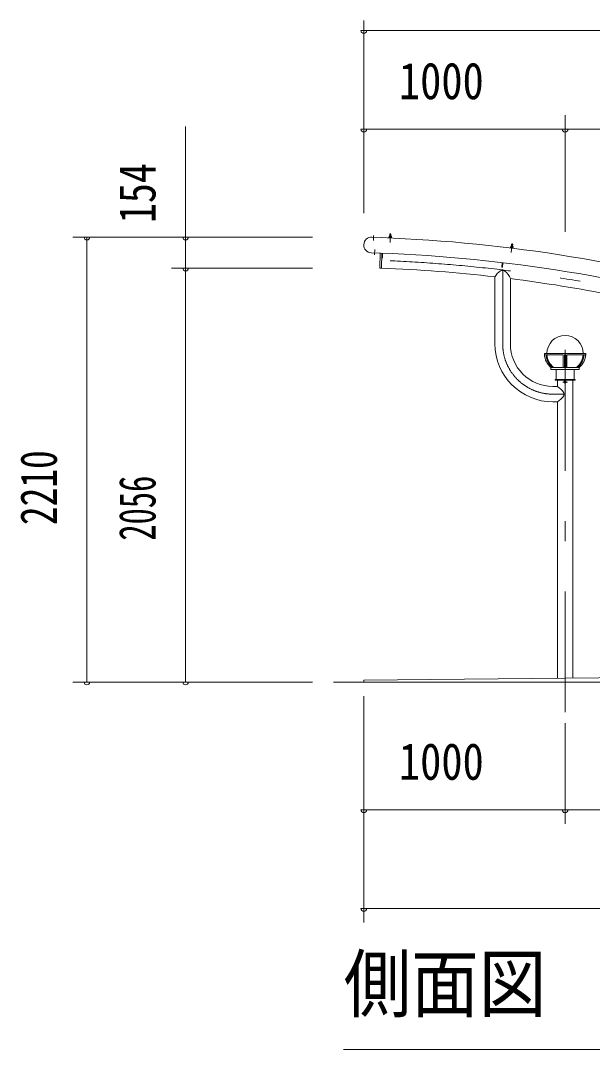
# Model space of a CAD drawing. Units: millimetres, scale not verified, with parts at other scales. Extents: x -32484 to 32484, y -14700 to 14700.
# Drawn here: x 4066 to 6907, y 1303 to 6414 of the extents above; entities that cross this region are included whole.
import ezdxf
from ezdxf.enums import TextEntityAlignment as Align

# ---------------------------------------------------------------- set-up
doc = ezdxf.new("R2010")
doc.units = ezdxf.units.MM
doc.header["$LTSCALE"] = 50
doc.linetypes.add('USER3', pattern=[24, 12, -5, 2, -5])
for name, color, linetype, lineweight in [('0-0_0', 7, 'Continuous', 18), ('0-2_1-0BOLD', 7, 'Continuous', 18), ('0-3_1-2CENTER', 3, 'USER3', 18), ('0-4_1-4THIN', 4, 'Continuous', 18), ('0-5_1-5DIM', 3, 'Continuous', 18)]:
    doc.layers.add(name, color=color, linetype=linetype, lineweight=lineweight)
doc.styles.add('ＭＳ ゴシック', font='')
doc.styles.get('ＭＳ ゴシック').set_extended_font_data('MS Gothic')

# ---------------------------------------------------------------- blocks, each defined once
blk = doc.blocks.new('ledl')
at = {"layer": '0-0_0'}
for p, q in [((14388.17, 13926.97), (14183.17, 13926.97)), ((14183.17, 13920.97), (14183.17, 13926.97)), ((14276.67, 13920.97), (14183.17, 13920.97)), ((14276.67, 13920.97), (14276.67, 13856.97)), ((14288.67, 13920.97), (14282.67, 13920.97)), ((14282.67, 13920.97), (14282.67, 13856.97)), ((14288.67, 13920.97), (14288.67, 13856.97)), ((14388.17, 13920.97), (14294.67, 13920.97)), ((14294.67, 13920.97), (14294.67, 13856.97)), ((14388.17, 13920.97), (14388.17, 13926.97)), ((14355.67, 13846.97), (14355.67, 13856.97)), ((14215.67, 13846.97), (14355.67, 13846.97)), ((14240.67, 13796.97), (14240.67, 13846.97)), ((14330.67, 13796.97), (14330.67, 13846.97)), ((14240.67, 13796.97), (14330.67, 13796.97))]:
    blk.add_line(p, q, dxfattribs=at)
blk.add_lwpolyline([(14215.67, 13846.97), (14215.67, 13856.97), (14355.67, 13856.97)], dxfattribs=at)
for start, end in [(0, 180), (183.82255, 231.05756), (308.94244, 356.17745)]:
    blk.add_arc((14285.67, 13926.97), 90, start, end, dxfattribs=at)
for centre, major_axis, start_param, end_param in [((14285.67, 13926.97), (102.47, 6.5), 3.1362923, 3.9034857), ((14293.67, 13926.97), (102.47, 6.5), 3.1362923, 3.9034857), ((14277.67, 13926.97), (-102.47, 6.5), 2.3796996, 3.146893), ((14285.67, 13926.97), (-102.47, 6.5), 2.3796996, 3.146893)]:
    blk.add_ellipse(centre, major_axis=major_axis, ratio=0.92312, start_param=start_param, end_param=end_param, dxfattribs=at)

msp = doc.modelspace()

# ---------------------------------------------------------------- linework, layer by layer
at = {"layer": '0-2_1-0BOLD'}
for p, q in [((5899.58, 5341.87), (5899.41, 5337.36)), ((5899.88, 5352.35), (5905.88, 5352.12)), ((5905.18, 5337.14), (5905.35, 5341.64)), ((6503.96, 5291.62), (6503.43, 5287.14)), ((6506.2, 5302.92), (6505.09, 5302.04)), ((6506.2, 5302.92), (6510.17, 5302.45)), ((6509.16, 5286.45), (6509.69, 5290.93)), ((6509.86, 5291.4), (6511.04, 5301.33)), ((5854.17, 5257.97), (5808.2, 5259.76)), ((5850.16, 5184.91), (5852.97, 5258.02)), ((5854.19, 5258.46), (5854.17, 5257.97)), ((6458.83, 5211.28), (6456.11, 5188.44)), ((6422.57, 4807.54), (6422.57, 5140.71)), ((6498.87, 4807.54), (6498.87, 5131.54)), ((6768.63, 4618.91), (6769.61, 4617.89)), ((6769.61, 4617.19), (6768.63, 4616.17)), ((6770.38, 4618.65), (6769.36, 4619.63)), ((6769.36, 4615.45), (6770.38, 4616.43)), ((6772.09, 4619.63), (6771.07, 4618.65)), ((6771.07, 4616.43), (6772.09, 4615.45)), ((6771.83, 4617.89), (6772.82, 4618.91)), ((6772.82, 4616.17), (6771.83, 4617.19)), ((6808.87, 3147.92), (6808.87, 4627.54)), ((6732.57, 4519.39), (6710.72, 4519.39)), ((6732.57, 4519.39), (6732.57, 3147.16)), ((5620.71, 3127.54), (9920.73, 3127.54))]:
    msp.add_line(p, q, dxfattribs=at)
for points in [[(5811.24, 5337.7), (5857.21, 5335.91), (5857.19, 5335.4)], [(5896.55, 5337.48), (5896.72, 5341.98), (5897.59, 5342.44), (5907.39, 5342.06), (5908.21, 5341.53), (5908.04, 5337.03)], [(5905.49, 5342.13), (5905.88, 5352.12), (5904.91, 5353.16), (5900.92, 5353.32), (5899.88, 5352.35), (5899.49, 5342.36)], [(6500.58, 5287.48), (6501.12, 5291.95), (6502.02, 5292.34), (6511.75, 5291.18), (6512.54, 5290.59), (6512, 5286.11)], [(6510.17, 5302.45), (6511.04, 5301.33), (6505.09, 5302.04), (6503.91, 5292.12)], [(5860.99, 5258.2), (5858.09, 5183.1), (5851.6, 5183.35)], [(5864.18, 5258.07), (5863.29, 5235.09), (5860.09, 5235.22), (5860.98, 5258.2)], [(6456.11, 5188.44), (6459.28, 5188.06), (6462, 5210.9)], [(6732.57, 4627.54), (6732.57, 4595.69), (6710.72, 4595.69)], [(7770.72, 3157.54), (5770.72, 3137.54), (5770.72, 3127.54)]]:
    msp.add_lwpolyline(points, dxfattribs=at)
for points in [[(5895.99, 5335.9), (5908.48, 5335.41), (5908.54, 5337.01), (5896.05, 5337.49)], [(6512.5, 5286.05), (6512.31, 5284.47), (6499.9, 5285.94), (6500.09, 5287.53)], [(6820.72, 4629.84), (6820.72, 4627.54), (6720.72, 4627.54), (6720.72, 4629.84)]]:
    msp.add_lwpolyline(points, close=True, dxfattribs=at)
msp.add_circle((6770.72, 4617.54), 5.9, dxfattribs=at)
for centre, radius, start, end in [((5809.72, 5298.73), 39, 87.76833, 267.76833), ((5570.72, -2272.36), 7613.15, 73.55577, 87.8436), ((5896.2, 5334.89), 1, 87.76833, 267.76833), ((5898.08, 5340.08), 2.33, 49.92583, 87.76833), ((5902.15, 5333.52), 8.74, 68.47223, 107.06442), ((5906.71, 5339.75), 2.33, 87.76833, 125.61082), ((5908.19, 5334.42), 1, 267.76834, 87.76833), ((6500.03, 5284.92), 1, 83.20786, 263.20786), ((6502.32, 5289.95), 2.33, 45.36537, 83.20786), ((6505.85, 5283.09), 8.74, 63.91177, 102.50395), ((6510.89, 5288.93), 2.33, 83.20786, 121.05035), ((6511.94, 5283.5), 1, 263.20787, 83.20786), ((5570.72, -2272.36), 7536.15, 73.66959, 87.84436), ((5851.66, 5184.85), 1.5, 177.79263, 267.79263), ((5570.72, -2272.36), 7461.85, 83.44476, 87.79263), ((6482.9, 5111.3), 67.11, 119.28321, 154.01731), ((6459.86, 5152.4), 20, 56.47532, 119.28321), ((6432.71, 5111.42), 69.15, 16.91507, 56.47532), ((5570.72, -2272.36), 7461.85, 74.91362, 82.85469), ((6710.72, 4807.54), 288.15, 180, 270), ((6710.72, 4807.54), 211.85, 180, 270), ((6770.72, 4617.54), 2.5, 123.11206, 146.88794), ((6770.72, 4617.54), 2.5, 213.11206, 236.88794), ((6769.25, 4617.54), 0.5, 315.99959, 44.00041), ((6770.72, 4619.01), 0.5, 225.99959, 314.00041), ((6770.72, 4616.07), 0.5, 45.99959, 134.00041), ((6772.19, 4617.54), 0.5, 135.99959, 224.00041), ((6770.72, 4617.54), 2.5, 33.11206, 56.88794), ((6770.72, 4617.54), 2.5, 303.11206, 326.88794), ((6694.16, 4525.52), 80, 29.51659, 61.30328), ((6694.16, 4589.56), 80, 298.69673, 330.48343), ((6750.72, 4557.54), 15, 330.48343, 29.51659)]:
    msp.add_arc(centre, radius, start, end, dxfattribs=at)
at = {"layer": '0-3_1-2CENTER'}
for p, q in [((5818.6, 5321), (5819.57, 5345.98)), ((5903.03, 5356.24), (5901.29, 5311.5)), ((5823.86, 5250.54), (5824.83, 5275.53)), ((6503.24, 5261.2), (6508.54, 5305.66)), ((6460.72, 5174.65), (6460.72, 4807.54)), ((6770.72, 2977.54), (6770.72, 4934.22)), ((6758.92, 4617.54), (6782.52, 4617.54)), ((6710.72, 4557.54), (6770.72, 4557.54))]:
    msp.add_line(p, q, dxfattribs=at)
for centre, radius, start, end in [((5570.72, -2272.36), 7500, 73.71976, 87.96529), ((6710.72, 4807.54), 250, 180, 270)]:
    msp.add_arc(centre, radius, start, end, dxfattribs=at)
at = {"layer": '0-4_1-4THIN'}
for p, q in [((5900.03, 5342.34), (5900.44, 5352.88)), ((5905.35, 5352.69), (5904.94, 5342.15)), ((6504.44, 5292.05), (6505.69, 5302.52)), ((6510.57, 5301.94), (6509.32, 5291.47))]:
    msp.add_line(p, q, dxfattribs=at)
at = {"layer": '0-5_1-5DIM'}
for p, q in [((5770.72, 6413.54), (5770.72, 5456.7)), ((5784.72, 6363.54), (5756.72, 6363.54)), ((9770.72, 6363.54), (5770.72, 6363.54)), ((6770.72, 5363.54), (6770.72, 5943.54)), ((4885.71, 5887.04), (4885.71, 3127.54)), ((5784.72, 5873.54), (5756.72, 5873.54)), ((5770.72, 5873.54), (6770.72, 5873.54)), ((6784.72, 5873.54), (6756.72, 5873.54)), ((6770.72, 5873.54), (7570.72, 5873.54)), ((5515.71, 5337.54), (4325.71, 5337.54)), ((4409.71, 5337.54), (4381.71, 5337.54)), ((4395.71, 5337.54), (4395.71, 3127.54)), ((4899.71, 5337.54), (4871.71, 5337.54)), ((5515.71, 5183.54), (4815.71, 5183.54)), ((4899.71, 5183.54), (4871.71, 5183.54)), ((4325.71, 3127.54), (5515.71, 3127.54)), ((4409.71, 3127.54), (4381.71, 3127.54)), ((4899.71, 3127.54), (4871.71, 3127.54)), ((5770.72, 3057.54), (5770.72, 1932.54)), ((6770.72, 2422.54), (6770.72, 2922.54)), ((5784.72, 2492.54), (5756.72, 2492.54)), ((5770.72, 2492.54), (6770.72, 2492.54)), ((6784.72, 2492.54), (6756.72, 2492.54)), ((6770.72, 2492.54), (7570.72, 2492.54)), ((5784.72, 2002.54), (5756.72, 2002.54)), ((5770.72, 2002.54), (9770.72, 2002.54)), ((5670.72, 1302.54), (9870.72, 1302.54))]:
    msp.add_line(p, q, dxfattribs=at)
for centre in [(5770.72, 6363.54), (5770.72, 5873.54), (6770.72, 5873.54), (4395.71, 5337.54), (4885.71, 5337.54), (4885.71, 5183.54), (4395.71, 3127.54), (4885.71, 3127.54), (5770.72, 2492.54), (6770.72, 2492.54), (5770.72, 2002.54)]:
    msp.add_arc(centre, 14, 180, 0, dxfattribs=at)

# ---------------------------------------------------------------- block references
at = {"layer": '0-0_0'}
msp.add_blockref('ledl', (-7514.95, -9167.13), dxfattribs=at)

# ---------------------------------------------------------------- texts
at = {"layer": '0-5_1-5DIM', "color": 7, "style": 'ＭＳ ゴシック'}
for s, height, width, p in [('1000', 182.3, 0.85, (5945.22, 5968.41)), ('1000', 182.3, 0.85, (5945.22, 2587.41)), ('側面図\u3000Ｓ＝１／７０', 273.5, 0.9, (5670.72, 1409.85))]:
    msp.add_text(s, height=height, dxfattribs=dict(at, width=width)).set_placement(p, align=Align.BOTTOM_LEFT)
for s, width, p in [('154', 0.8, (4790.84, 5407.54)), ('2210', 0.75, (4300.84, 3907.04)), ('2056', 0.65, (4790.84, 3830.04))]:
    msp.add_text(s, height=182.3, rotation=90, dxfattribs=dict(at, width=width)).set_placement(p, align=Align.BOTTOM_LEFT)

doc.saveas('drawing.dxf')
